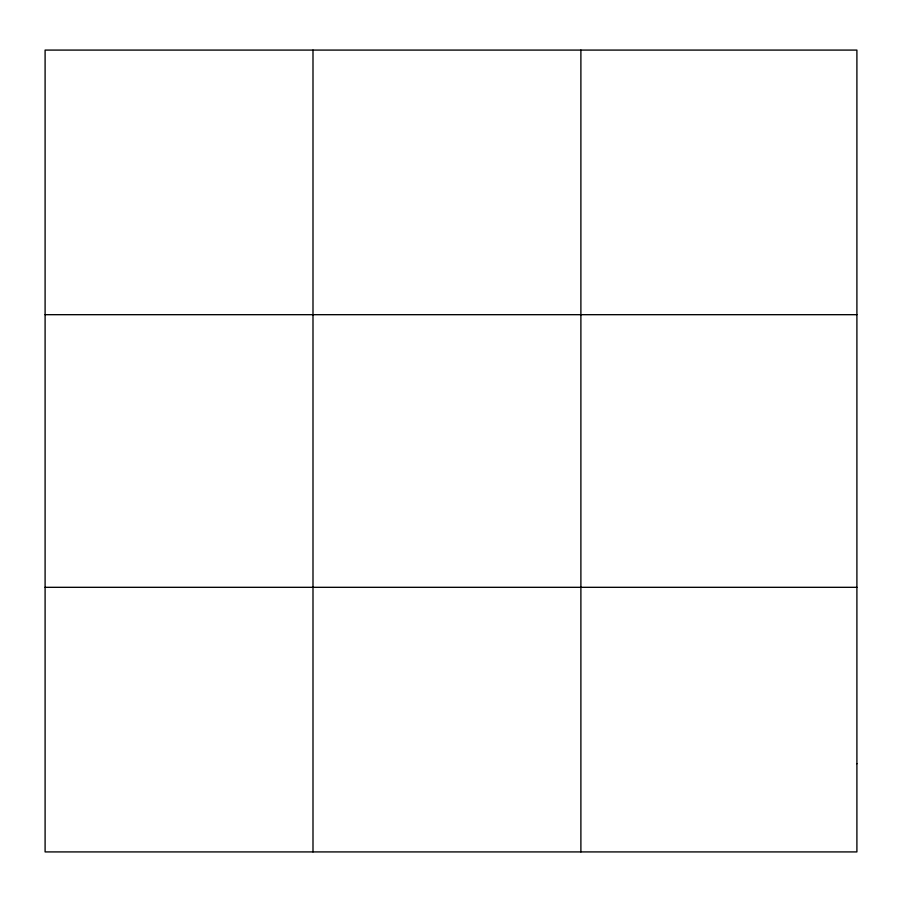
<?xml version="1.0" encoding="UTF-8"?>
<svg xmlns="http://www.w3.org/2000/svg" width="902" height="902" viewBox="0 0 902 902"><rect width="100%" height="100%" fill="white"/><g stroke="black" fill="none" stroke-linecap="round" stroke-linejoin="round"><path stroke-width="1.35" d="M312.994 50.084L312.994 851.916M580.888 50.084L580.888 851.916M45.1 314.685L856.9 314.685M45.1 587.315L856.9 587.315M856.9 763.712L856.9 851.916L45.1 851.916L45.1 50.084L856.9 50.084L856.9 763.712"/></g></svg>
